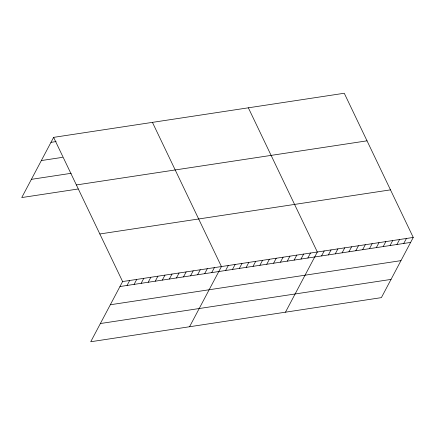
<?xml version="1.0" encoding="UTF-8"?>
<svg xmlns="http://www.w3.org/2000/svg" width="435" height="435" viewBox="0 0 435 435"><rect width="100%" height="100%" fill="white"/><g stroke="black" fill="none" stroke-linecap="round" stroke-linejoin="round"><path stroke-width="0.65" d="M413.25 237.439L122.605 281.559L90.736 341.747L381.381 297.632L413.25 237.439L344.264 93.253L53.619 137.368L21.75 197.561L78.218 188.986M127.031 285.463L129.668 280.488M134.089 284.392L136.726 279.417M141.147 283.321L143.784 278.346M148.204 282.25L150.842 277.274M155.262 281.179L157.9 276.203M162.32 280.107L164.957 275.132M169.384 279.036L172.015 274.061M176.441 277.965L179.073 272.99M183.499 276.894L186.131 271.918M190.557 275.823L193.194 270.847M197.615 274.751L200.252 269.776M204.673 273.68L207.31 268.7M211.731 272.609L214.368 267.628M189.557 326.75L221.426 266.557L152.435 122.365M225.64 270.494L228.277 265.519M232.491 269.455L235.128 264.48M239.342 268.417L241.98 263.441M246.194 267.378L248.831 262.397M253.045 266.334L255.682 261.359M259.896 265.296L262.533 260.32M266.747 264.257L269.379 259.282M273.599 263.218L276.23 258.238M280.45 262.174L283.082 257.199M287.301 261.136L289.933 256.161M294.152 260.097L296.784 255.122M301.004 259.059L303.635 254.078M307.849 258.015L310.487 253.039M285.469 312.189L317.338 252.001L248.352 107.809M321.552 255.938L324.189 250.962M328.403 254.899L331.04 249.918M335.254 253.855L337.892 248.88M342.106 252.817L344.743 247.841M348.957 251.778L351.594 246.803M355.808 250.739L358.445 245.759M362.659 249.695L365.291 244.72M369.511 248.657L372.142 243.682M376.362 247.618L378.994 242.643M383.213 246.58L385.845 241.599M390.064 245.536L392.696 240.56M396.916 244.497L399.547 239.522M403.762 243.459L406.399 238.483M50.982 142.343L56.115 141.565M41.336 160.564L62.509 157.35M31.396 179.34L71.182 173.299M76.386 184.951L367.026 140.831M99.843 233.976L390.483 189.861M119.973 286.534L410.613 242.42M110.327 304.756L400.967 260.641M100.387 323.531L391.027 279.411M53.619 137.368L122.605 281.559"/></g></svg>
